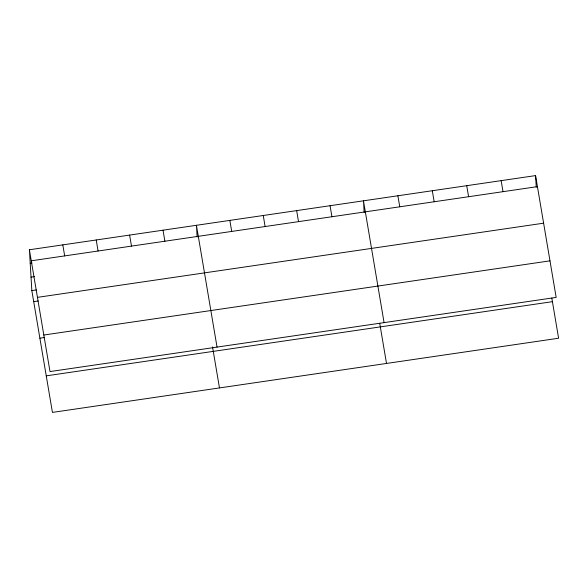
<?xml version="1.0" encoding="UTF-8"?>
<svg xmlns="http://www.w3.org/2000/svg" width="588" height="588" viewBox="0 0 588 588"><rect width="100%" height="100%" fill="white"/><g stroke="black" fill="none" stroke-linecap="round" stroke-linejoin="round"><path stroke-width="0.88" d="M29.4 249.768L535.565 175.599L556.167 297.403L50.002 371.572L29.4 249.768L31.833 290.597L52.435 412.401L558.6 338.232L551.809 298.087M31.267 260.8L537.432 186.631M30.201 263.24L32.009 262.976M31.032 277.124L34.641 276.595M31.833 290.597L36.346 289.935M37.448 297.359L543.613 223.183M33.7 301.637L38.213 300.975M43.821 335.02L549.986 260.844M39.881 338.188L44.394 337.527M46.254 375.85L552.419 301.673M501.145 180.641L503.012 191.673M466.725 185.683L468.592 196.715M432.305 190.725L434.172 201.757M397.892 195.767L399.752 206.807M384.074 322.621L363.472 200.817L364.163 212.496M379.716 323.312L386.507 363.45M330.059 205.712L331.926 216.744M296.653 210.607L298.52 221.639M263.248 215.502L265.114 226.534M229.842 220.397L231.709 231.429M217.038 347.096L196.436 225.292L197.127 236.971M212.525 346.891L219.471 387.926M163.03 230.187L164.897 241.22M129.617 235.082L131.484 246.115M96.212 239.977L98.078 251.01M62.806 244.873L64.673 255.905M535.565 175.599L536.263 187.271"/></g></svg>
